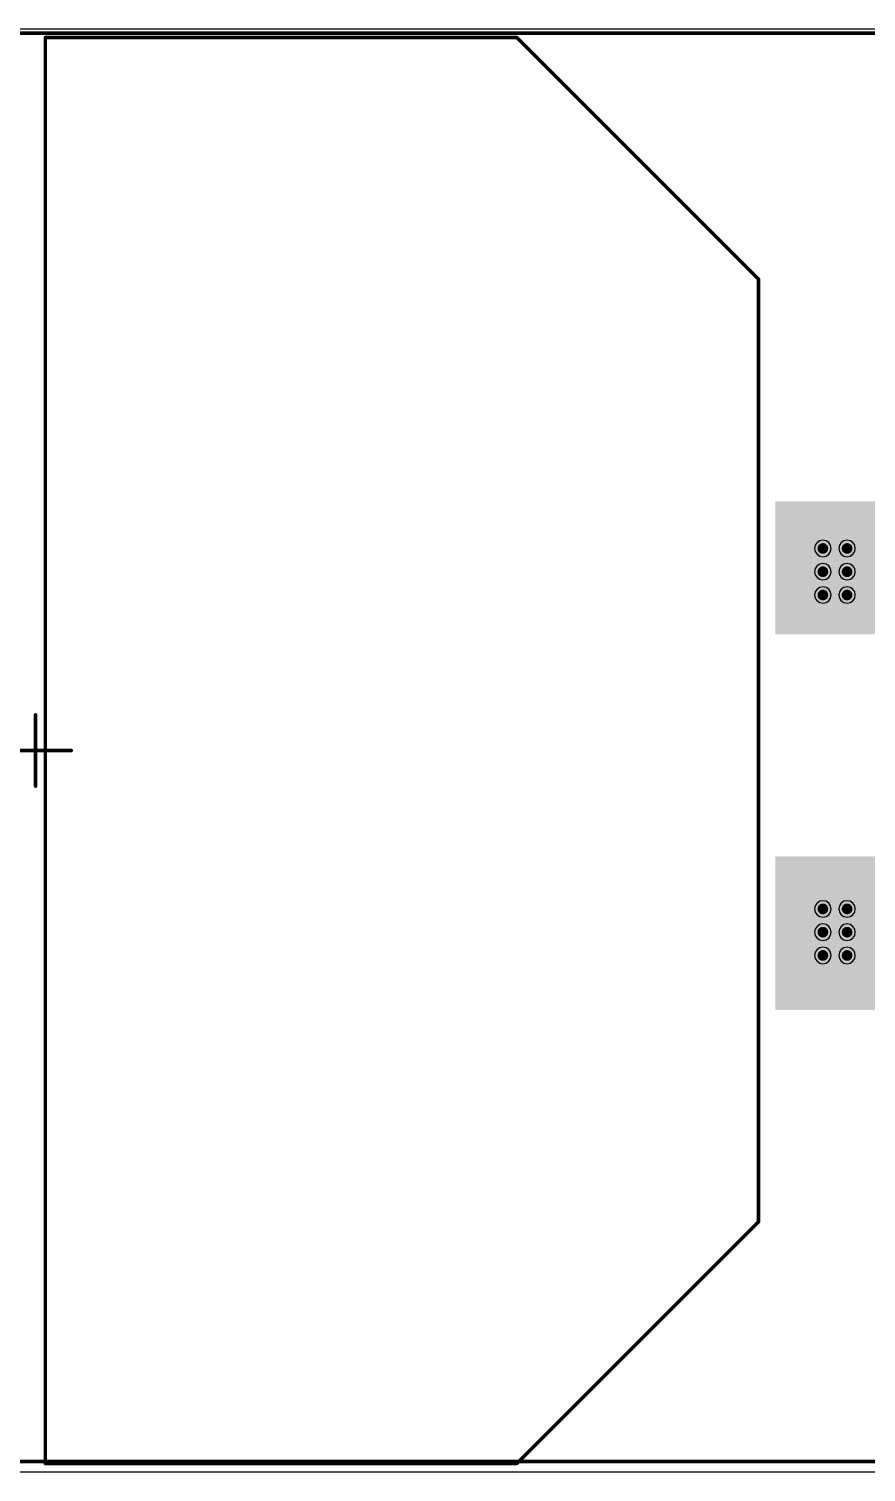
# Model space of a CAD drawing. Header units: millimetres. Extents: x 21 to 340, y 21 to 101.
# Drawn here: x 68.9 to 115.8, y 20.5 to 101.5 of the extents above; entities that cross this region are included whole.
import ezdxf

# ---------------------------------------------------------------- set-up
doc = ezdxf.new("R2010")
doc.units = ezdxf.units.MM
for name, color, linetype in [('BottomLayer', 5, 'Continuous'), ('Mechanical13', 56, 'Continuous'), ('Mechanical15', 56, 'Continuous'), ('MidLayer1', 16, 'Continuous'), ('MidLayer2', 76, 'Continuous'), ('MultiLayer', 9, 'Continuous'), ('PadHoleLayer', 156, 'Continuous'), ('TopLayer', 1, 'Continuous'), ('TopOverlay', 2, 'Continuous'), ('TopPaste', 8, 'Continuous'), ('TopSolder', 216, 'Continuous'), ('ViaHoleLayer', 16, 'Continuous')]:
    doc.layers.add(name, color=color, linetype=linetype)

# ---------------------------------------------------------------- blocks, each defined once
blk = doc.blocks.new('3G30A_2C_30')
at = {"layer": 'Mechanical13', "const_width": 0.2}
for points in [[(-40.25, -3.15), (-40.25, 91.15)], [(39.9, -3.15), (39.9, 91.15)]]:
    blk.add_lwpolyline(points, dxfattribs=at)
at = {"layer": 'Mechanical15', "const_width": 0.2}
for points in [[(0, 42), (0, 46)], [(2, 44), (-2, 44)]]:
    blk.add_lwpolyline(points, dxfattribs=at)
at = {"layer": 'Mechanical15', "const_width": 0.1}
for points in [[(-0.05, 46, 1), (0.05, 46, 1)], [(-2.05, 44, 1), (-1.95, 44, 1)], [(1.95, 44, 1), (2.05, 44, 1)]]:
    blk.add_lwpolyline(points, format="xyb", close=True, dxfattribs=at)
at = {"layer": 'PadHoleLayer'}
for points in [[(-10.25, 88.8), (-10.25, 88.8), (-10.25, 88.8), (-10.25, 88.8)], [(10.25, 88.8), (10.25, 88.8), (10.25, 88.8), (10.25, 88.8)]]:
    blk.add_lwpolyline(points, close=True, dxfattribs=at)
at = {"layer": 'TopLayer'}
for p, q in [((-26.45, 84.55), (-40, 71)), ((26.45, 84.55), (-26.45, 84.55)), ((40, 71), (26.45, 84.55)), ((-40, 71), (-40, 44.55)), ((40, 44.55), (40, 71)), ((-40, 44.55), (40, 44.55))]:
    blk.add_line(p, q, dxfattribs=at)
for points in [[(-6.575, 92.05), (-13.925, 92.05), (-6.575, 85.55), (-13.925, 85.55)], [(14.515, 92.05), (5.985, 92.05), (14.515, 85.55), (5.985, 85.55)]]:
    blk.add_solid(points, dxfattribs=at)
at = {"layer": 'TopOverlay', "const_width": 0.2}
for points in [[(-40, 71), (-26.45, 84.55)], [(26.45, 84.55), (-26.45, 84.55)], [(40, 71), (26.45, 84.55)], [(-40, 44.55), (-40, 71)], [(40, 44.55), (40, 71)], [(40, 44.55), (-40, 44.55)]]:
    blk.add_lwpolyline(points, dxfattribs=at)
at = {"layer": 'TopOverlay', "const_width": 0.1}
for points in [[(-26.5, 84.55, 1), (-26.4, 84.55, 1)], [(-26.5, 84.55, 1), (-26.4, 84.55, 1)], [(26.4, 84.55, 1), (26.5, 84.55, 1)], [(26.4, 84.55, 1), (26.5, 84.55, 1)], [(-40.05, 71, 1), (-39.95, 71, 1)], [(-40.05, 71, 1), (-39.95, 71, 1)], [(39.95, 71, 1), (40.05, 71, 1)], [(39.95, 71, 1), (40.05, 71, 1)], [(-40.05, 44.55, 1), (-39.95, 44.55, 1)], [(-40.05, 44.55, 1), (-39.95, 44.55, 1)], [(39.95, 44.55, 1), (40.05, 44.55, 1)], [(39.95, 44.55, 1), (40.05, 44.55, 1)]]:
    blk.add_lwpolyline(points, format="xyb", close=True, dxfattribs=at)
at = {"layer": 'TopPaste'}
for points in [[(-6.575, 92.05), (-13.925, 92.05), (-6.575, 85.55), (-13.925, 85.55)], [(14.515, 92.05), (5.985, 92.05), (14.515, 85.55), (5.985, 85.55)]]:
    blk.add_solid(points, dxfattribs=at)
at = {"layer": 'TopSolder'}
for points in [[(-6.524, 92.101), (-13.976, 92.101), (-6.524, 85.499), (-13.976, 85.499)], [(14.566, 92.101), (5.934, 92.101), (14.566, 85.499), (5.934, 85.499)]]:
    blk.add_solid(points, dxfattribs=at)

msp = doc.modelspace()

# ---------------------------------------------------------------- linework, layer by layer
at = {"layer": 'BottomLayer', "const_width": 0.3}
for points in [[(113.267, 72.336, 1), (113.567, 72.336, 1)], [(114.625, 72.336, 1), (114.925, 72.336, 1)], [(113.267, 71.031, 1), (113.567, 71.031, 1)], [(114.625, 71.031, 1), (114.925, 71.031, 1)], [(113.267, 69.725, 1), (113.567, 69.725, 1)], [(114.625, 69.725, 1), (114.925, 69.725, 1)], [(113.267, 52.111, 1), (113.567, 52.111, 1)], [(114.625, 52.111, 1), (114.925, 52.111, 1)], [(113.267, 50.806, 1), (113.567, 50.806, 1)], [(114.625, 50.806, 1), (114.925, 50.806, 1)], [(113.267, 49.5, 1), (113.567, 49.5, 1)], [(114.625, 49.5, 1), (114.925, 49.5, 1)]]:
    msp.add_lwpolyline(points, format="xyb", close=True, dxfattribs=at)
at = {"layer": 'MidLayer1'}
for p, q in [((20.51, 101.49), (339.99, 101.49)), ((112.991, 72.513), (112.955, 72.336)), ((112.955, 72.336), (112.991, 72.16)), ((113.091, 72.662), (112.991, 72.513)), ((112.991, 72.16), (113.091, 72.01)), ((113.24, 72.762), (113.091, 72.662)), ((113.417, 72.797), (113.24, 72.762)), ((113.593, 72.762), (113.417, 72.797)), ((113.743, 72.662), (113.593, 72.762)), ((113.843, 72.513), (113.743, 72.662)), ((113.743, 72.01), (113.843, 72.16)), ((113.878, 72.336), (113.843, 72.513)), ((113.843, 72.16), (113.878, 72.336)), ((114.349, 72.513), (114.314, 72.336)), ((114.314, 72.336), (114.349, 72.16)), ((114.449, 72.662), (114.349, 72.513)), ((114.349, 72.16), (114.449, 72.01)), ((114.598, 72.762), (114.449, 72.662)), ((114.775, 72.797), (114.598, 72.762)), ((114.952, 72.762), (114.775, 72.797)), ((115.101, 72.662), (114.952, 72.762)), ((115.201, 72.513), (115.101, 72.662)), ((115.101, 72.01), (115.201, 72.16)), ((115.236, 72.336), (115.201, 72.513)), ((115.201, 72.16), (115.236, 72.336)), ((113.091, 71.357), (112.991, 71.207)), ((113.091, 72.01), (113.24, 71.91)), ((113.24, 71.457), (113.091, 71.357)), ((113.24, 71.91), (113.417, 71.875)), ((113.417, 71.492), (113.24, 71.457)), ((113.417, 71.875), (113.593, 71.91)), ((113.593, 71.457), (113.417, 71.492)), ((113.593, 71.91), (113.743, 72.01)), ((113.743, 71.357), (113.593, 71.457)), ((113.843, 71.207), (113.743, 71.357)), ((114.449, 71.357), (114.349, 71.207)), ((114.449, 72.01), (114.598, 71.91)), ((114.598, 71.457), (114.449, 71.357)), ((114.598, 71.91), (114.775, 71.875)), ((114.775, 71.492), (114.598, 71.457)), ((114.775, 71.875), (114.952, 71.91)), ((114.952, 71.457), (114.775, 71.492)), ((114.952, 71.91), (115.101, 72.01)), ((115.101, 71.357), (114.952, 71.457)), ((115.201, 71.207), (115.101, 71.357)), ((112.991, 71.207), (112.955, 71.031)), ((112.955, 71.031), (112.991, 70.854)), ((112.991, 70.854), (113.091, 70.704)), ((113.091, 70.704), (113.24, 70.604)), ((113.24, 70.604), (113.417, 70.569)), ((113.417, 70.569), (113.593, 70.604)), ((113.593, 70.604), (113.743, 70.704)), ((113.743, 70.704), (113.843, 70.854)), ((113.878, 71.031), (113.843, 71.207)), ((113.843, 70.854), (113.878, 71.031)), ((114.349, 71.207), (114.314, 71.031)), ((114.314, 71.031), (114.349, 70.854)), ((114.349, 70.854), (114.449, 70.704)), ((114.449, 70.704), (114.598, 70.604)), ((114.598, 70.604), (114.775, 70.569)), ((114.775, 70.569), (114.952, 70.604)), ((114.952, 70.604), (115.101, 70.704)), ((115.101, 70.704), (115.201, 70.854)), ((115.236, 71.031), (115.201, 71.207)), ((115.201, 70.854), (115.236, 71.031)), ((112.991, 69.902), (112.955, 69.725)), ((112.955, 69.725), (112.991, 69.548)), ((113.091, 70.051), (112.991, 69.902)), ((113.24, 70.151), (113.091, 70.051)), ((113.417, 70.186), (113.24, 70.151)), ((113.593, 70.151), (113.417, 70.186)), ((113.743, 70.051), (113.593, 70.151)), ((113.843, 69.902), (113.743, 70.051)), ((113.878, 69.725), (113.843, 69.902)), ((113.843, 69.548), (113.878, 69.725)), ((114.349, 69.902), (114.314, 69.725)), ((114.314, 69.725), (114.349, 69.548)), ((114.449, 70.051), (114.349, 69.902)), ((114.598, 70.151), (114.449, 70.051)), ((114.775, 70.186), (114.598, 70.151)), ((114.952, 70.151), (114.775, 70.186)), ((115.101, 70.051), (114.952, 70.151)), ((115.201, 69.902), (115.101, 70.051)), ((115.236, 69.725), (115.201, 69.902)), ((115.201, 69.548), (115.236, 69.725)), ((112.991, 69.548), (113.091, 69.399)), ((113.091, 69.399), (113.24, 69.299)), ((113.24, 69.299), (113.417, 69.264)), ((113.417, 69.264), (113.593, 69.299)), ((113.593, 69.299), (113.743, 69.399)), ((113.743, 69.399), (113.843, 69.548)), ((114.349, 69.548), (114.449, 69.399)), ((114.449, 69.399), (114.598, 69.299)), ((114.598, 69.299), (114.775, 69.264)), ((114.775, 69.264), (114.952, 69.299)), ((114.952, 69.299), (115.101, 69.399)), ((115.101, 69.399), (115.201, 69.548)), ((112.991, 52.288), (112.955, 52.111)), ((112.955, 52.111), (112.991, 51.935)), ((113.091, 52.437), (112.991, 52.288)), ((112.991, 51.935), (113.091, 51.785)), ((113.24, 52.537), (113.091, 52.437)), ((113.417, 52.572), (113.24, 52.537)), ((113.593, 52.537), (113.417, 52.572)), ((113.743, 52.437), (113.593, 52.537)), ((113.843, 52.288), (113.743, 52.437)), ((113.743, 51.785), (113.843, 51.935)), ((113.878, 52.111), (113.843, 52.288)), ((113.843, 51.935), (113.878, 52.111)), ((114.349, 52.288), (114.314, 52.111)), ((114.314, 52.111), (114.349, 51.935)), ((114.449, 52.437), (114.349, 52.288)), ((114.349, 51.935), (114.449, 51.785)), ((114.598, 52.537), (114.449, 52.437)), ((114.775, 52.572), (114.598, 52.537)), ((114.952, 52.537), (114.775, 52.572)), ((115.101, 52.437), (114.952, 52.537)), ((115.201, 52.288), (115.101, 52.437)), ((115.101, 51.785), (115.201, 51.935)), ((115.236, 52.111), (115.201, 52.288)), ((115.201, 51.935), (115.236, 52.111)), ((113.091, 51.132), (112.991, 50.982)), ((113.091, 51.785), (113.24, 51.685)), ((113.24, 51.232), (113.091, 51.132)), ((113.24, 51.685), (113.417, 51.65)), ((113.417, 51.267), (113.24, 51.232)), ((113.417, 51.65), (113.593, 51.685)), ((113.593, 51.232), (113.417, 51.267)), ((113.593, 51.685), (113.743, 51.785)), ((113.743, 51.132), (113.593, 51.232)), ((113.843, 50.982), (113.743, 51.132)), ((114.449, 51.132), (114.349, 50.982)), ((114.449, 51.785), (114.598, 51.685)), ((114.598, 51.232), (114.449, 51.132)), ((114.598, 51.685), (114.775, 51.65)), ((114.775, 51.267), (114.598, 51.232)), ((114.775, 51.65), (114.952, 51.685)), ((114.952, 51.232), (114.775, 51.267)), ((114.952, 51.685), (115.101, 51.785)), ((115.101, 51.132), (114.952, 51.232)), ((115.201, 50.982), (115.101, 51.132)), ((112.991, 50.982), (112.955, 50.806)), ((112.955, 50.806), (112.991, 50.629)), ((112.991, 50.629), (113.091, 50.479)), ((113.091, 50.479), (113.24, 50.379)), ((113.24, 50.379), (113.417, 50.344)), ((113.417, 50.344), (113.593, 50.379)), ((113.593, 50.379), (113.743, 50.479)), ((113.743, 50.479), (113.843, 50.629)), ((113.878, 50.806), (113.843, 50.982)), ((113.843, 50.629), (113.878, 50.806)), ((114.349, 50.982), (114.314, 50.806)), ((114.314, 50.806), (114.349, 50.629)), ((114.349, 50.629), (114.449, 50.479)), ((114.449, 50.479), (114.598, 50.379)), ((114.598, 50.379), (114.775, 50.344)), ((114.775, 50.344), (114.952, 50.379)), ((114.952, 50.379), (115.101, 50.479)), ((115.101, 50.479), (115.201, 50.629)), ((115.236, 50.806), (115.201, 50.982)), ((115.201, 50.629), (115.236, 50.806)), ((112.991, 49.677), (112.955, 49.5)), ((112.955, 49.5), (112.991, 49.323)), ((113.091, 49.826), (112.991, 49.677)), ((113.24, 49.926), (113.091, 49.826)), ((113.417, 49.961), (113.24, 49.926)), ((113.593, 49.926), (113.417, 49.961)), ((113.743, 49.826), (113.593, 49.926)), ((113.843, 49.677), (113.743, 49.826)), ((113.878, 49.5), (113.843, 49.677)), ((113.843, 49.323), (113.878, 49.5)), ((114.349, 49.677), (114.314, 49.5)), ((114.314, 49.5), (114.349, 49.323)), ((114.449, 49.826), (114.349, 49.677)), ((114.598, 49.926), (114.449, 49.826)), ((114.775, 49.961), (114.598, 49.926)), ((114.952, 49.926), (114.775, 49.961)), ((115.101, 49.826), (114.952, 49.926)), ((115.201, 49.677), (115.101, 49.826)), ((115.236, 49.5), (115.201, 49.677)), ((115.201, 49.323), (115.236, 49.5)), ((112.991, 49.323), (113.091, 49.174)), ((113.091, 49.174), (113.24, 49.074)), ((113.24, 49.074), (113.417, 49.039)), ((113.417, 49.039), (113.593, 49.074)), ((113.593, 49.074), (113.743, 49.174)), ((113.743, 49.174), (113.843, 49.323)), ((114.349, 49.323), (114.449, 49.174)), ((114.449, 49.174), (114.598, 49.074)), ((114.598, 49.074), (114.775, 49.039)), ((114.775, 49.039), (114.952, 49.074)), ((114.952, 49.074), (115.101, 49.174)), ((115.101, 49.174), (115.201, 49.323)), ((339.99, 20.51), (20.51, 20.51))]:
    msp.add_line(p, q, dxfattribs=at)
at = {"layer": 'MidLayer1', "const_width": 0.3}
for points in [[(113.267, 72.336, 1), (113.567, 72.336, 1)], [(114.625, 72.336, 1), (114.925, 72.336, 1)], [(113.267, 71.031, 1), (113.567, 71.031, 1)], [(114.625, 71.031, 1), (114.925, 71.031, 1)], [(113.267, 69.725, 1), (113.567, 69.725, 1)], [(114.625, 69.725, 1), (114.925, 69.725, 1)], [(113.267, 52.111, 1), (113.567, 52.111, 1)], [(114.625, 52.111, 1), (114.925, 52.111, 1)], [(113.267, 50.806, 1), (113.567, 50.806, 1)], [(114.625, 50.806, 1), (114.925, 50.806, 1)], [(113.267, 49.5, 1), (113.567, 49.5, 1)], [(114.625, 49.5, 1), (114.925, 49.5, 1)]]:
    msp.add_lwpolyline(points, format="xyb", close=True, dxfattribs=at)
at = {"layer": 'MidLayer2'}
for p, q in [((20.51, 101.49), (339.99, 101.49)), ((112.991, 52.288), (112.955, 52.111)), ((112.955, 52.111), (112.991, 51.935)), ((113.091, 52.437), (112.991, 52.288)), ((112.991, 51.935), (113.091, 51.785)), ((113.24, 52.537), (113.091, 52.437)), ((113.417, 52.572), (113.24, 52.537)), ((113.593, 52.537), (113.417, 52.572)), ((113.743, 52.437), (113.593, 52.537)), ((113.843, 52.288), (113.743, 52.437)), ((113.743, 51.785), (113.843, 51.935)), ((113.878, 52.111), (113.843, 52.288)), ((113.843, 51.935), (113.878, 52.111)), ((114.349, 52.288), (114.314, 52.111)), ((114.314, 52.111), (114.349, 51.935)), ((114.449, 52.437), (114.349, 52.288)), ((114.349, 51.935), (114.449, 51.785)), ((114.598, 52.537), (114.449, 52.437)), ((114.775, 52.572), (114.598, 52.537)), ((114.952, 52.537), (114.775, 52.572)), ((115.101, 52.437), (114.952, 52.537)), ((115.201, 52.288), (115.101, 52.437)), ((115.101, 51.785), (115.201, 51.935)), ((115.236, 52.111), (115.201, 52.288)), ((115.201, 51.935), (115.236, 52.111)), ((113.091, 51.132), (112.991, 50.982)), ((113.091, 51.785), (113.24, 51.685)), ((113.24, 51.232), (113.091, 51.132)), ((113.24, 51.685), (113.417, 51.65)), ((113.417, 51.267), (113.24, 51.232)), ((113.417, 51.65), (113.593, 51.685)), ((113.593, 51.232), (113.417, 51.267)), ((113.593, 51.685), (113.743, 51.785)), ((113.743, 51.132), (113.593, 51.232)), ((113.843, 50.982), (113.743, 51.132)), ((114.449, 51.132), (114.349, 50.982)), ((114.449, 51.785), (114.598, 51.685)), ((114.598, 51.232), (114.449, 51.132)), ((114.598, 51.685), (114.775, 51.65)), ((114.775, 51.267), (114.598, 51.232)), ((114.775, 51.65), (114.952, 51.685)), ((114.952, 51.232), (114.775, 51.267)), ((114.952, 51.685), (115.101, 51.785)), ((115.101, 51.132), (114.952, 51.232)), ((115.201, 50.982), (115.101, 51.132)), ((112.991, 50.982), (112.955, 50.806)), ((112.955, 50.806), (112.991, 50.629)), ((112.991, 50.629), (113.091, 50.479)), ((113.091, 50.479), (113.24, 50.379)), ((113.24, 50.379), (113.417, 50.344)), ((113.417, 50.344), (113.593, 50.379)), ((113.593, 50.379), (113.743, 50.479)), ((113.743, 50.479), (113.843, 50.629)), ((113.878, 50.806), (113.843, 50.982)), ((113.843, 50.629), (113.878, 50.806)), ((114.349, 50.982), (114.314, 50.806)), ((114.314, 50.806), (114.349, 50.629)), ((114.349, 50.629), (114.449, 50.479)), ((114.449, 50.479), (114.598, 50.379)), ((114.598, 50.379), (114.775, 50.344)), ((114.775, 50.344), (114.952, 50.379)), ((114.952, 50.379), (115.101, 50.479)), ((115.101, 50.479), (115.201, 50.629)), ((115.236, 50.806), (115.201, 50.982)), ((115.201, 50.629), (115.236, 50.806)), ((112.991, 49.677), (112.955, 49.5)), ((112.955, 49.5), (112.991, 49.323)), ((113.091, 49.826), (112.991, 49.677)), ((113.24, 49.926), (113.091, 49.826)), ((113.417, 49.961), (113.24, 49.926)), ((113.593, 49.926), (113.417, 49.961)), ((113.743, 49.826), (113.593, 49.926)), ((113.843, 49.677), (113.743, 49.826)), ((113.878, 49.5), (113.843, 49.677)), ((113.843, 49.323), (113.878, 49.5)), ((114.349, 49.677), (114.314, 49.5)), ((114.314, 49.5), (114.349, 49.323)), ((114.449, 49.826), (114.349, 49.677)), ((114.598, 49.926), (114.449, 49.826)), ((114.775, 49.961), (114.598, 49.926)), ((114.952, 49.926), (114.775, 49.961)), ((115.101, 49.826), (114.952, 49.926)), ((115.201, 49.677), (115.101, 49.826)), ((115.236, 49.5), (115.201, 49.677)), ((115.201, 49.323), (115.236, 49.5)), ((112.991, 49.323), (113.091, 49.174)), ((113.091, 49.174), (113.24, 49.074)), ((113.24, 49.074), (113.417, 49.039)), ((113.417, 49.039), (113.593, 49.074)), ((113.593, 49.074), (113.743, 49.174)), ((113.743, 49.174), (113.843, 49.323)), ((114.349, 49.323), (114.449, 49.174)), ((114.449, 49.174), (114.598, 49.074)), ((114.598, 49.074), (114.775, 49.039)), ((114.775, 49.039), (114.952, 49.074)), ((114.952, 49.074), (115.101, 49.174)), ((115.101, 49.174), (115.201, 49.323)), ((339.99, 20.51), (20.51, 20.51))]:
    msp.add_line(p, q, dxfattribs=at)
at = {"layer": 'MidLayer2', "const_width": 0.3}
for points in [[(113.267, 72.336, 1), (113.567, 72.336, 1)], [(114.625, 72.336, 1), (114.925, 72.336, 1)], [(113.267, 71.031, 1), (113.567, 71.031, 1)], [(114.625, 71.031, 1), (114.925, 71.031, 1)], [(113.267, 69.725, 1), (113.567, 69.725, 1)], [(114.625, 69.725, 1), (114.925, 69.725, 1)], [(113.267, 52.111, 1), (113.567, 52.111, 1)], [(114.625, 52.111, 1), (114.925, 52.111, 1)], [(113.267, 50.806, 1), (113.567, 50.806, 1)], [(114.625, 50.806, 1), (114.925, 50.806, 1)], [(113.267, 49.5, 1), (113.567, 49.5, 1)], [(114.625, 49.5, 1), (114.925, 49.5, 1)]]:
    msp.add_lwpolyline(points, format="xyb", close=True, dxfattribs=at)
at = {"layer": 'MultiLayer', "const_width": 0.3}
for points in [[(113.267, 72.336, 1), (113.567, 72.336, 1)], [(114.625, 72.336, 1), (114.925, 72.336, 1)], [(113.267, 71.031, 1), (113.567, 71.031, 1)], [(114.625, 71.031, 1), (114.925, 71.031, 1)], [(113.267, 69.725, 1), (113.567, 69.725, 1)], [(114.625, 69.725, 1), (114.925, 69.725, 1)], [(113.267, 52.111, 1), (113.567, 52.111, 1)], [(114.625, 52.111, 1), (114.925, 52.111, 1)], [(113.267, 50.806, 1), (113.567, 50.806, 1)], [(114.625, 50.806, 1), (114.925, 50.806, 1)], [(113.267, 49.5, 1), (113.567, 49.5, 1)], [(114.625, 49.5, 1), (114.925, 49.5, 1)]]:
    msp.add_lwpolyline(points, format="xyb", close=True, dxfattribs=at)
at = {"layer": 'TopLayer', "const_width": 0.3}
for points in [[(113.267, 72.336, 1), (113.567, 72.336, 1)], [(114.625, 72.336, 1), (114.925, 72.336, 1)], [(113.267, 71.031, 1), (113.567, 71.031, 1)], [(114.625, 71.031, 1), (114.925, 71.031, 1)], [(113.267, 69.725, 1), (113.567, 69.725, 1)], [(114.625, 69.725, 1), (114.925, 69.725, 1)], [(113.267, 52.111, 1), (113.567, 52.111, 1)], [(114.625, 52.111, 1), (114.925, 52.111, 1)], [(113.267, 50.806, 1), (113.567, 50.806, 1)], [(114.625, 50.806, 1), (114.925, 50.806, 1)], [(113.267, 49.5, 1), (113.567, 49.5, 1)], [(114.625, 49.5, 1), (114.925, 49.5, 1)]]:
    msp.add_lwpolyline(points, format="xyb", close=True, dxfattribs=at)
at = {"layer": 'ViaHoleLayer', "const_width": 0.15}
for points in [[(113.342, 72.336, 1), (113.492, 72.336, 1)], [(114.7, 72.336, 1), (114.85, 72.336, 1)], [(113.342, 71.031, 1), (113.492, 71.031, 1)], [(114.7, 71.031, 1), (114.85, 71.031, 1)], [(113.342, 69.725, 1), (113.492, 69.725, 1)], [(114.7, 69.725, 1), (114.85, 69.725, 1)], [(113.342, 52.111, 1), (113.492, 52.111, 1)], [(114.7, 52.111, 1), (114.85, 52.111, 1)], [(113.342, 50.806, 1), (113.492, 50.806, 1)], [(114.7, 50.806, 1), (114.85, 50.806, 1)], [(113.342, 49.5, 1), (113.492, 49.5, 1)], [(114.7, 49.5, 1), (114.85, 49.5, 1)]]:
    msp.add_lwpolyline(points, format="xyb", close=True, dxfattribs=at)

# ---------------------------------------------------------------- block references
at = {"rotation": 270}
msp.add_blockref('3G30A_2C_30', (25.25, 61), dxfattribs=at)

doc.saveas('drawing.dxf')
